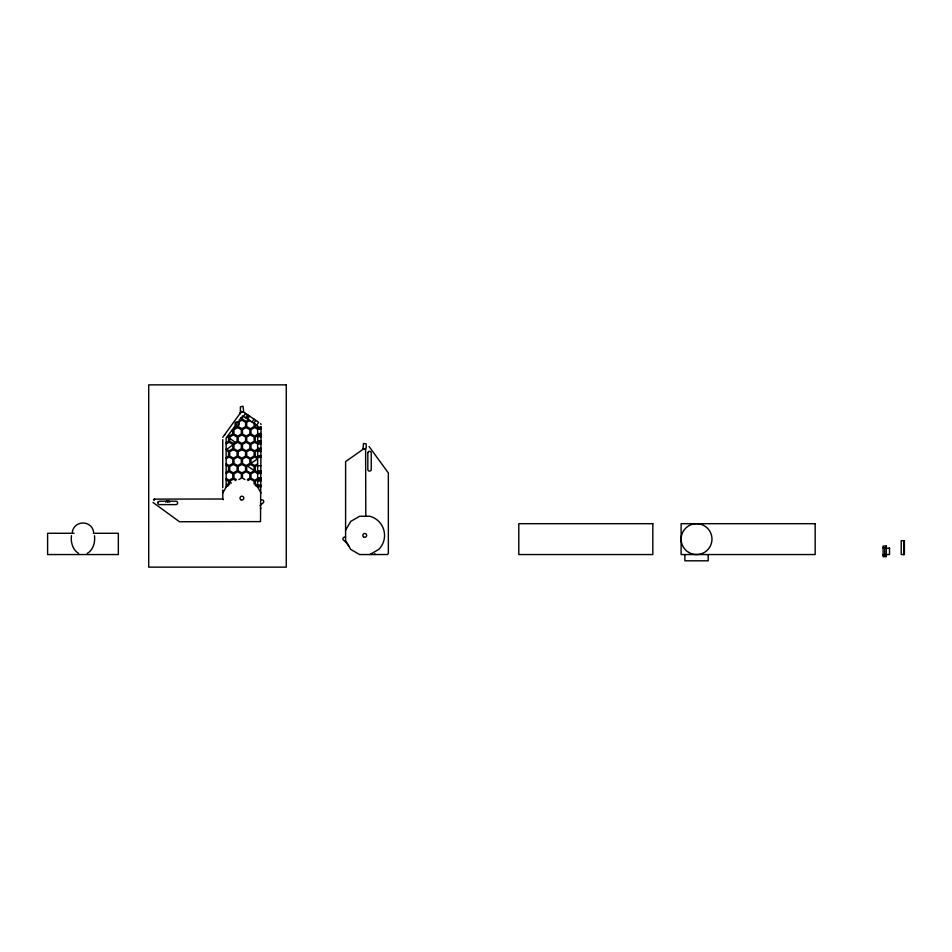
<?xml version="1.0" encoding="UTF-8"?>
<svg xmlns="http://www.w3.org/2000/svg" width="952" height="952" viewBox="0 0 952 952"><rect width="100%" height="100%" fill="white"/><g stroke="black" fill="none" stroke-linecap="round" stroke-linejoin="round"><path stroke-width="1.43" d="M240.32 412.799L241.177 411.323L243.641 412.085M261.05 426.829L260.515 521.601L179.452 521.732L152.986 502.43M365.235 448.88L363.89 448.749L345.612 461.589L345.588 540.534L350.729 549.411L359.606 554.552L387.476 554.528L388.356 553.481L388.345 472.954L369.043 446.488M222.756 437.313L241.296 411.728L243.712 412.133L243.022 406.254L240.38 406.885L240.392 413.751M366.318 447.297L366.068 443.834L363.45 443.608L362.998 449.356M71.459 535.69C70.603 542.188 72.649 549.958 78.659 553.421M240.356 413.132L240.535 412.763M72.316 531.99C74.399 520.054 91.547 520.054 93.617 531.99M363.057 449.32L363.842 448.582L365.937 448.904M222.756 492.993L227.885 484.116M345.588 530.264L350.729 521.387L359.606 516.258L369.876 516.258A19.825 19.825 0 0 1 378.753 549.411L369.947 554.504M153.724 499.514L154.688 499.562M245.628 417.559L247.544 414.739M246.58 418.202L248.496 415.393M247.651 418.94L249.567 416.119M252.113 421.974L254.029 419.154M253.875 423.164L255.79 420.356M256.731 425.116L258.647 422.295L244.688 412.799M154.176 499.122L222.756 499.003L223.411 499.669M226.16 442.692L228.563 441.3L228.563 437.039L227.409 436.373L226.16 438.075L226.16 449.677M235.513 425.342L233.157 428.555L237.072 426.056M154.391 499.514L153.558 499.788L154.533 499.526M153.784 499.61L154.319 499.455M226.16 449.76L235.739 442.823L227.385 436.409M250.162 463.874L248.246 465.254L248.27 466.528L257.647 472.965M250.983 463.315L257.647 458.781L254.66 457.019L250.983 459.15L250.983 463.41L254.66 465.54L257.647 463.814M87.275 553.421C93.284 549.958 95.343 542.188 94.474 535.69M238.369 422.212L241.903 420.177L245.58 422.307L245.58 426.555L241.903 428.686L238.214 426.555L238.214 425.746M248.865 419.761L246.151 421.32L242.474 419.189L242.474 415.869L257.647 425.734L257.647 428.305M249.912 420.463L246.723 422.307L246.723 426.555L250.412 428.686L254.101 426.555L254.101 423.319M226.16 444.001L229.135 442.287L232.823 444.417L232.823 448.666L229.135 450.796L226.16 449.07M257.647 434.338L254.66 436.052L250.983 433.933L250.983 429.673L254.66 427.543L257.647 429.269L261.05 429.292M261.05 435.671L257.647 435.671L255.231 437.039L255.231 441.3L257.647 442.692L261.05 442.644M226.16 457.424L228.563 456.032L228.563 451.783L226.16 450.391L226.16 486.912L228.563 485.52L228.563 481.26L226.16 479.868M226.16 458.745L229.135 457.019L232.823 459.15L232.823 463.41L229.135 465.54L226.16 463.814M257.647 449.07L254.66 450.796L250.983 448.666L250.983 444.417L254.66 442.287L257.647 444.001L261.05 444.025M226.16 472.168L228.563 470.776L228.563 466.528L226.16 465.135M226.16 473.489L229.135 471.764L232.823 473.894L232.823 478.142L229.135 480.272L226.16 478.558M238.869 479.57L241.332 478.142L241.332 473.894L237.643 471.764L233.966 473.894L233.966 478.142L236.417 479.57M247.389 479.57L249.84 478.142L249.84 473.894L246.151 471.764L242.474 473.894L242.474 478.142L244.926 479.57M247.948 480.558L250.412 479.13L254.101 481.26L254.101 484.104M257.647 478.558L254.66 480.272L250.983 478.142L250.983 473.894L254.66 471.764L257.647 473.489L261.05 473.513M224.541 434.659L225.445 434.564M167.278 502.18L168.135 502.18M257.647 427.162L261.05 427.162M261.05 427.9L257.647 427.9L255.231 426.555L255.231 424.092M257.647 433.541L261.05 433.541M257.647 434.528L261.05 434.528M257.647 436.254L261.05 436.254M257.647 436.659L261.05 436.659M257.647 440.919L261.05 440.919M257.647 441.323L261.05 441.323M257.647 441.906L261.05 441.906M257.647 443.037L261.05 443.037M257.647 448.285L261.05 448.285M257.647 449.273L261.05 449.273M257.647 449.677L261.05 449.677M261.05 450.415L257.647 450.415L255.231 451.783L255.231 456.032L257.647 457.424L261.05 457.377M257.647 450.986L261.05 450.986M257.647 451.403L261.05 451.403M257.647 455.651L261.05 455.651M257.647 456.067L261.05 456.067M257.647 456.639L261.05 456.639M257.647 465.73L261.05 465.73M257.647 470.8L261.05 470.8M261.05 472.121L257.647 472.121L255.231 470.776L255.231 466.528L257.647 465.135L257.647 487.257M257.647 477.761L261.05 477.761M257.647 478.749L261.05 478.749M257.647 479.153L261.05 479.153M261.05 479.891L257.647 479.891L255.231 481.26L255.231 484.104M257.647 480.474L261.05 480.474M257.647 480.879L261.05 480.879M257.647 485.139L261.05 485.139M257.647 485.544L261.05 485.544M257.647 486.127L261.05 486.127M261.05 486.853L257.647 486.853L255.231 485.52M261.05 499.859L262.074 499.859A1.702 1.702 0 0 1 263.109 502.906A21.277 21.277 0 0 0 260.075 505.75M260.348 508.237L261.026 508.237M74.125 533.275L47.6 533.275L47.6 554.552L118.334 554.552L118.334 533.275L93.284 533.275M345.588 537.13L344.576 537.13A1.702 1.702 0 0 0 343.529 540.177A21.277 21.277 0 0 1 348.979 546.4M883.123 547.638L886.312 547.638M883.147 547.947L886.288 547.947M883.147 554.754L886.288 554.754M883.123 555.075L886.312 555.075M235.846 480.558L233.395 479.13L229.706 481.26L229.706 484.104M245.628 413.442L243.486 416.095M226.16 478.606L231.395 483.128M260.586 423.616L261.05 424.497M365.806 516.436L365.616 448.142M255.921 484.116L261.05 492.993M708.217 555.028L708.217 560.811L684.893 560.811L684.893 555.016M904.031 540.724L904.031 554.552M903.722 540.724L903.722 554.552M374.85 553.671L374.85 554.528M257.647 429.269L257.647 434.933M257.647 435.647L257.647 457.781M257.647 458.745L257.647 464.409M222.756 439.645L222.756 487.674M222.756 490.006L222.756 498.658M165.719 502.156A2.13 2.13 0 0 1 169.694 502.156M157.925 502.168L157.984 503.858L159.127 504.596L175.989 504.62C178.143 504.881 178.131 500.954 175.989 501.216L159.424 501.216L157.925 502.168M367.841 452.628L367.829 469.479C367.567 471.645 371.494 471.645 371.232 469.479L371.232 452.926C371.494 450.915 367.948 450.712 367.841 452.628M232.478 429.471L228.087 435.445L229.135 436.052L232.823 433.933L232.478 429.471M241.332 417.428L239.083 420.487L241.332 419.189L241.332 417.428M237.643 427.543L233.966 429.673L233.966 433.933L237.643 436.052L241.332 433.933L241.332 429.673L237.643 427.543M233.395 434.921L229.706 437.039L229.706 441.3L233.395 443.43L237.072 441.3L237.072 437.039L233.395 434.921M246.151 427.543L242.474 429.673L242.474 433.933L246.151 436.052L249.84 433.933L249.84 429.673L246.151 427.543M241.903 434.921L238.214 437.039L238.214 441.3L241.903 443.43L245.58 441.3L245.58 437.039L241.903 434.921M237.643 442.287L233.966 444.417L233.966 448.666L237.643 450.796L241.332 448.666L241.332 444.417L237.643 442.287M250.412 434.921L246.723 437.039L246.723 441.3L250.412 443.43L254.101 441.3L254.101 437.039L250.412 434.921M233.395 449.653L229.706 451.783L229.706 456.032L233.395 458.162L237.072 456.032L237.072 451.783L233.395 449.653M246.151 442.287L242.474 444.417L242.474 448.666L246.151 450.796L249.84 448.666L249.84 444.417L246.151 442.287M241.903 449.653L238.214 451.783L238.214 456.032L241.903 458.162L245.58 456.032L245.58 451.783L241.903 449.653M237.643 457.019L233.966 459.15L233.966 463.41L237.643 465.54L241.332 463.41L241.332 459.15L237.643 457.019M250.412 449.653L246.723 451.783L246.723 456.032L250.412 458.162L254.101 456.032L254.101 451.783L250.412 449.653M233.395 464.397L229.706 466.528L229.706 470.776L233.395 472.906L237.072 470.776L237.072 466.528L233.395 464.397M246.151 457.019L242.474 459.15L242.474 463.41L246.151 465.54L249.84 463.41L249.84 459.15L246.151 457.019M241.903 464.397L238.214 466.528L238.214 470.776L241.903 472.906L245.58 470.776L245.58 466.528L241.903 464.397M250.412 464.397L246.723 466.528L246.723 470.776L250.412 472.906L254.101 470.776L254.101 466.528L250.412 464.397M286.266 384.858L148.714 384.858L148.714 567.142L286.266 567.142L286.266 384.858M652.822 523.695L518.792 523.695L518.792 554.552L652.822 554.552L652.822 523.695M815.162 523.695L681.12 523.695L681.12 554.552L815.162 554.552L815.162 523.695M904.4 540.724L901.211 540.724L901.211 554.552L904.4 554.552L904.4 540.724M886.312 546.032L883.123 546.032L883.123 556.67L886.312 556.67L886.312 546.032M889.513 548.162L884.717 548.162L884.717 554.552L889.513 554.552L889.513 548.162M688.832 552.481A15.422 15.422 0 0 0 711.977 539.118A15.422 15.422 0 0 0 688.832 525.766A15.422 15.422 0 0 0 688.832 552.481M235.834 425.639A2.13 2.13 0 0 0 239.226 424.187A2.13 2.13 0 0 0 236.274 421.974A2.13 2.13 0 0 0 235.834 425.639M236.477 425.032A1.273 1.273 0 0 0 238.393 423.938A1.273 1.273 0 0 0 236.477 422.831A1.273 1.273 0 0 0 236.477 425.032M240.88 499.74A1.916 1.916 0 0 0 243.819 498.205A1.916 1.916 0 0 0 241.011 496.432A1.916 1.916 0 0 0 240.88 499.74M363.521 536.868A1.916 1.916 0 0 0 366.627 535.726A1.916 1.916 0 0 0 364.08 533.608A1.916 1.916 0 0 0 363.521 536.868"/></g></svg>
